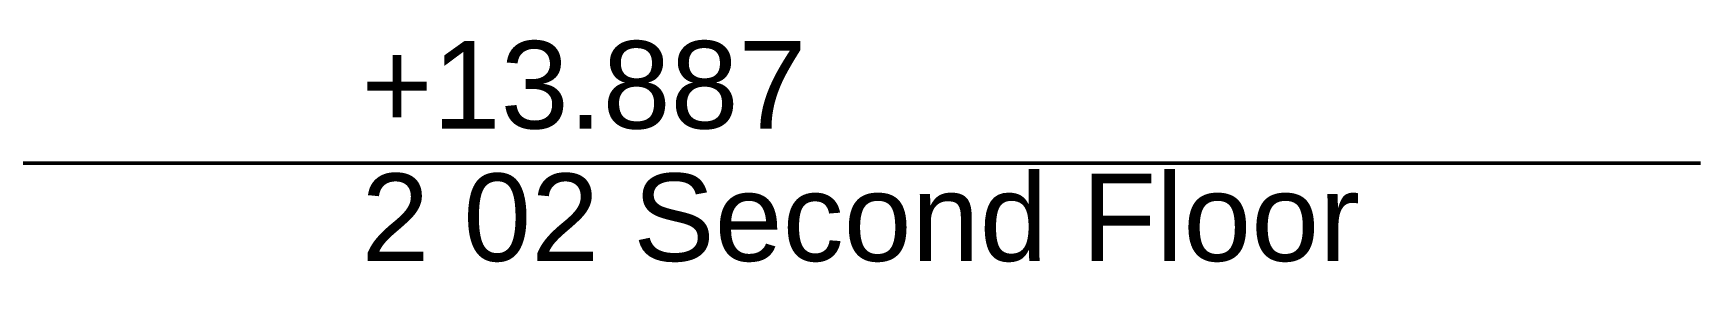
# Model space of a CAD drawing. Header units: millimetres. Extents: x -46169 to 228156, y -86316 to 18123.
# Drawn here: x 223916 to 227728, y -74726 to -74133 of the extents above; entities that cross this region are included whole.
import ezdxf

# ---------------------------------------------------------------- set-up
doc = ezdxf.new("R2010")
doc.units = ezdxf.units.MM
doc.header["$MEASUREMENT"] = 0
doc.linetypes.add('Wipeout_Contour', pattern=[1000, 0, -1000])
doc.layers.add('0_Pen_No__25', color=7, linetype='Continuous', lineweight=50, true_color=0x2a2a2a)
doc.layers.add('0_Pen_No__6', color=7, linetype='Continuous', lineweight=35)
doc.styles.add('GENERATED_STYLE_1', font='')
doc.styles.get('GENERATED_STYLE_1').set_extended_font_data('Swis721 BT')

# ---------------------------------------------------------------- blocks, each defined once
blk = doc.blocks.new('A03 Atria and Internal Elevatio_STORY_MARKER', base_point=(223698.6, -82529.3))
at = {"layer": '0_Pen_No__25', "linetype": 'Continuous'}
blk.add_line((223865.7, -74429.3), (223965.7, -74429.3), dxfattribs=at)
at = {"color": 254, "linetype": 'Wipeout_Contour', "lineweight": 0, "ltscale": 951373.198351}
blk.add_wipeout([(227727.7, -74132.8), (224065.7, -74132.8), (224065.7, -74725.7), (227727.7, -74725.7)], dxfattribs=at)
at = {"layer": '0_Pen_No__25', "linetype": 'Continuous'}
for p, q in [((223965.7, -74429.3), (224065.7, -74429.3)), ((224265.7, -74429.3), (224065.7, -74429.3)), ((224265.7, -74429.3), (224665.7, -74429.3)), ((227727.7, -74429.3), (224665.7, -74429.3))]:
    blk.add_line(p, q, dxfattribs=at)
at = {"layer": '0_Pen_No__6', "char_height": 200, "attachment_point": 1, "style": 'GENERATED_STYLE_1'}
for s, insert in [('\\A1;{\\fSwis721 BT|b0|i0|c0|p34;+13.887}', (224665.7, -74150.4)), ('\\A1;{\\fSwis721 BT|b0|i0|c0|p34;2 02 Second Floor}', (224665.7, -74453.4))]:
    blk.add_mtext(s, dxfattribs=dict(at, insert=insert))

msp = doc.modelspace()

# ---------------------------------------------------------------- block references
at = {"linetype": 'Continuous', "lineweight": 0}
msp.add_blockref('A03 Atria and Internal Elevatio_STORY_MARKER', (223698.6, -82529.3), dxfattribs=at)

doc.saveas('drawing.dxf')
